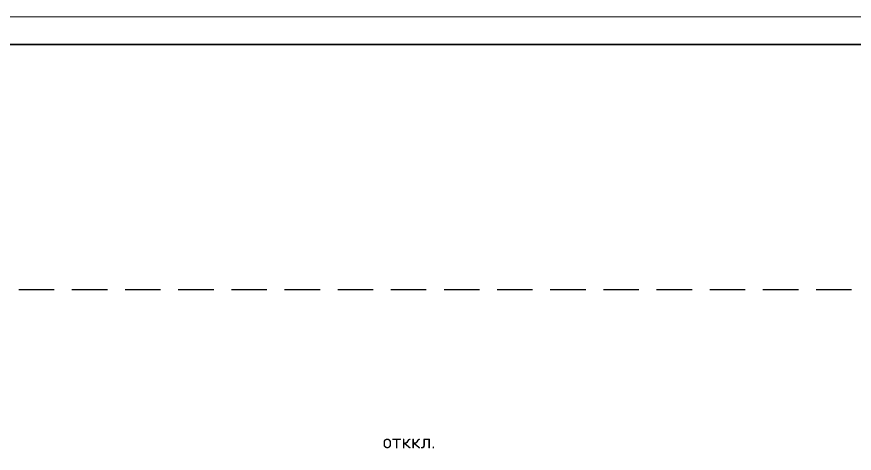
# Model space of a CAD drawing. Header units: millimetres. Extents: x -32 to 417638015, y -35 to 175284279.
# Drawn here: x 416701280 to 416716288, y 175234350 to 175242179 of the extents above; entities that cross this region are included whole.
import ezdxf
from ezdxf.enums import TextEntityAlignment as Align

# ---------------------------------------------------------------- set-up
doc = ezdxf.new("R2010")
doc.units = ezdxf.units.MM
for name, color, linetype in [('PDF _0', 7, 'Continuous'), ('PDF _Текст', 7, 'Continuous'), ('RAMKA', 7, 'Continuous')]:
    doc.layers.add(name, color=color, linetype=linetype)
doc.styles.add('PDF ISOCPEUR', font='isocpeur.ttf')
doc.styles.add('RAMKA', font='isocpeur.ttf', dxfattribs={"oblique": 15, "height": 5})
doc.styles.get("Standard").update_dxf_attribs({"font": 'arial.ttf'})

# ---------------------------------------------------------------- blocks, each defined once
blk = doc.blocks.new('*U1132')
at = {"lineweight": 5, "transparency": 33554687}
blk.add_lwpolyline([(0, 0), (0, 420), (594, 420), (594, 0)], close=True, dxfattribs=at)
at = {"lineweight": 30, "transparency": 33554687}
blk.add_lwpolyline([(20, 5), (20, 415), (589, 415), (589, 5)], close=True, dxfattribs=at)
at = {"lineweight": 9, "transparency": 33554687, "oblique": 15, "width": 0.9}
blk.add_attdef('ОБЪЕКТ', text='', height=2.5, dxfattribs=at).set_placement((529, 42.5), align=Align.MIDDLE_CENTER)
at = {"transparency": 33554687, "style": 'RAMKA', "oblique": 15, "width": 0.9}
for tag, height, p in [('СТРАНИЦА', 0.00025, (588.9995, 414.9996)), ('ДАТА1', 2.5, (464, 32.5)), ('ДАТА2', 2.5, (464, 27.5)), ('СТАДИЯ', 2.5, (546.5, 25)), ('ЛИСТ', 2.5, (561.5, 25)), ('ЛИСТОВ', 2.5, (579, 25)), ('ДАТА3', 2.5, (464, 22.5)), ('ДАТА4', 2.5, (464, 17.5)), ('ДАТА5', 2.5, (464, 12.5)), ('ДАТА6', 2.5, (464, 7.5))]:
    blk.add_attdef(tag, text='', height=height, dxfattribs=at).set_placement(p, align=Align.MIDDLE_CENTER)
at = {"transparency": 33554687, "style": 'RAMKA', "oblique": 15, "width": 0.9, "flags": 8}
blk.add_attdef('ШИФР', text='', height=5, dxfattribs=at).set_placement((529, 55), align=Align.MIDDLE_CENTER)
at = {"transparency": 33554687, "style": 'RAMKA', "oblique": 15, "width": 0.9}
for tag, p in [('ДОЛЖНОСТЬ1', (405, 32.5)), ('ФИО1', (425, 32.5)), ('ДОЛЖНОСТЬ2', (405, 27.5)), ('ФИО2', (425, 27.5)), ('ДОЛЖНОСТЬ3', (405, 22.5)), ('ФИО3', (425, 22.5)), ('ДОЛЖНОСТЬ4', (405, 17.5)), ('ФИО4', (425, 17.5)), ('ДОЛЖНОСТЬ5', (405, 12.5)), ('ФИО5', (425, 12.5)), ('ДОЛЖНОСТЬ6', (405, 7.5)), ('ФИО6', (425, 7.5))]:
    blk.add_attdef(tag, text='', height=2.5, dxfattribs=at).set_placement(p, align=Align.MIDDLE_LEFT)
at = {"lineweight": 9, "transparency": 33554687, "oblique": 15, "width": 0.9, "flags": 128}
blk.add_attdef('НАИМЕНОВАНИЕ', text='', height=2.5, dxfattribs=at).set_placement((504, 12.5), align=Align.MIDDLE_CENTER)
at = {"lineweight": 13, "transparency": 33554687, "oblique": 15, "width": 0.9, "flags": 15}
blk.add_attdef('КОМПАНИЯ', text='', height=2.5, dxfattribs=at).set_placement((564, 12.5), align=Align.MIDDLE_CENTER)
at = {"transparency": 33554687, "style": 'RAMKA', "oblique": 15, "width": 0.9, "flags": 8}
blk.add_attdef('ФОРМАТЛИСТА', text='', height=2.5, dxfattribs=at).set_placement((560, 2.5), align=Align.MIDDLE_LEFT)

msp = doc.modelspace()

# ---------------------------------------------------------------- linework, layer by layer
at = {"layer": 'PDF _0', "lineweight": 25}
for points in [[(416701316, 175237286), (416701951, 175237286)], [(416702269, 175237286), (416702904, 175237286)], [(416703221, 175237286), (416703856, 175237286)], [(416704174, 175237286), (416704809, 175237286)], [(416705126, 175237286), (416705761, 175237286)], [(416706079, 175237286), (416706714, 175237286)], [(416707031, 175237286), (416707666, 175237286)], [(416707984, 175237286), (416708619, 175237286)], [(416708936, 175237286), (416709571, 175237286)], [(416709889, 175237286), (416710524, 175237286)], [(416710841, 175237286), (416711476, 175237286)], [(416711794, 175237286), (416712429, 175237286)], [(416712746, 175237286), (416713381, 175237286)], [(416713699, 175237286), (416714334, 175237286)], [(416714651, 175237286), (416715286, 175237286)], [(416715604, 175237286), (416716239, 175237286)]]:
    msp.add_lwpolyline(points, dxfattribs=at)

# ---------------------------------------------------------------- block references
at = {"layer": 'RAMKA', "transparency": 33554687, "xscale": 100, "yscale": 100, "zscale": 100}
msp.add_blockref('*U1132', (416670713, 175200179), dxfattribs=at)

# ---------------------------------------------------------------- texts
at = {"layer": 'PDF _Текст', "insert": (416707840, 175234562), "char_height": 250, "attachment_point": 4, "style": 'PDF ISOCPEUR'}
msp.add_mtext('отккл.', dxfattribs=at)

doc.saveas('drawing.dxf')
